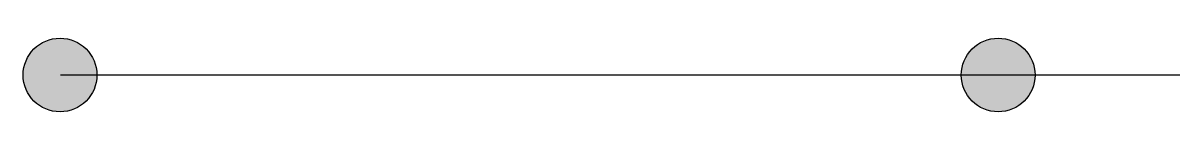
# Model space of a CAD drawing. Extents: x 69728788 to 150676229, y 20333219 to 43663798.
# Drawn here: x 147420392 to 147423336, y 42860860 to 42861047 of the extents above; entities that cross this region are included whole.
import ezdxf

# ---------------------------------------------------------------- set-up
doc = ezdxf.new("R2010")
doc.units = 0
doc.header["$LTSCALE"] = 1000
doc.header["$MEASUREMENT"] = 0
doc.layers.add('PUB_DIM', color=3, linetype='CONTINUOUS')

msp = doc.modelspace()

# ---------------------------------------------------------------- hatches: boundary and pattern name
at = {"layer": 'PUB_DIM'}
for points in [[(147420579.9, 42860953.4, -1), (147420392.2, 42860953.4, -1)], [(147422967.5, 42860953.4, -1), (147422779.8, 42860953.4, -1)]]:
    msp.add_hatch(color=256, dxfattribs=at).paths.add_polyline_path(points)

# ---------------------------------------------------------------- linework, layer by layer
msp.add_line((147423336, 42860953.4), (147420487, 42860953.4), dxfattribs=at)
for centre in [(147420486.1, 42860953.4), (147422873.6, 42860953.4)]:
    msp.add_circle(centre, 93.9, dxfattribs=at)

doc.saveas('drawing.dxf')
